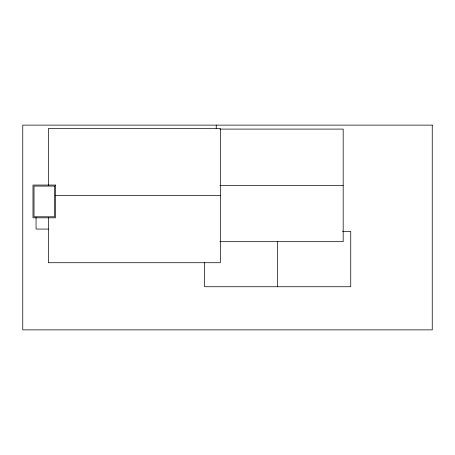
<?xml version="1.0" encoding="UTF-8"?>
<svg xmlns="http://www.w3.org/2000/svg" width="455" height="455" viewBox="0 0 455 455"><rect width="100%" height="100%" fill="white"/><g stroke="black" fill="none" stroke-linecap="round" stroke-linejoin="round"><path stroke-width="0.68" d="M219.936 129.095L343.184 129.095L343.184 241.679L219.782 241.679M219.782 185.39L343.184 185.39M55.271 195.627L220.334 195.627M48.344 229.075L36.059 229.075L36.059 217.473M342.513 231.458L350.742 231.458L350.742 286.741L204.579 286.741L204.579 262.586M277.664 241.377L277.664 286.741M216.239 125.125L216.239 128.674M48.344 185.293L48.344 128.532L220.334 128.532L220.334 262.717L48.344 262.717L48.344 217.558M432.25 125.125L22.75 125.125L22.75 329.875L432.25 329.875L432.25 125.125M55.51 185.054L32.987 185.054L32.987 217.814L55.51 217.814L55.51 185.054M54.486 186.078L34.011 186.078L34.011 216.79L54.486 216.79L54.486 186.078"/></g></svg>
